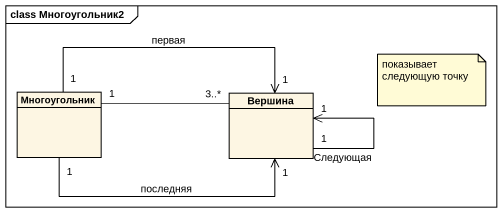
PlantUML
@startuml
mainframe class Многоугольник2
hide circle
hide empty members
class Многоугольник
class Вершина
Многоугольник "1" -right- "3..*" Вершина
Многоугольник "1" -right-> "1" Вершина : первая
Многоугольник "1" -right-> "1" Вершина : последняя
Вершина "1" --> "1" Вершина : Следующая
note as N1
  показывает следующую точку
end note
@enduml
